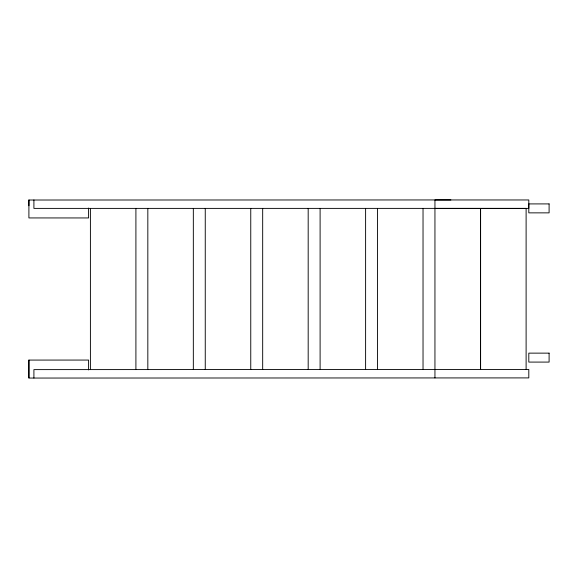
<?xml version="1.0" encoding="UTF-8"?>
<svg xmlns="http://www.w3.org/2000/svg" width="578" height="578" viewBox="0 0 578 578"><rect width="100%" height="100%" fill="white"/><g stroke="black" fill="none" stroke-linecap="round" stroke-linejoin="round"><path stroke-width="0.87" d="M28.9 377.904L28.9 360.08L88.593 360.065L88.593 369.949M33.907 199.959L33.907 208.398L480.448 208.383L480.448 369.552M88.593 208.058L88.593 217.949L28.9 217.935L28.907 199.959L28.907 205.746M434.945 208.383L434.945 199.952L528.805 199.966L528.805 208.405L434.945 208.383L434.945 377.918M28.907 200.017L450.891 199.945M526.11 369.552L526.11 208.383L480.607 208.383L480.607 369.552M423.031 208.383L423.031 369.552M377.528 208.383L377.528 369.552M365.607 208.383L365.607 369.552M320.104 208.383L320.104 369.552M308.182 208.383L308.182 369.552M262.679 208.383L262.679 369.552M250.758 208.383L250.758 369.552M205.255 208.383L205.255 369.552M193.334 208.383L193.334 369.552M147.831 208.383L147.831 369.552M135.909 208.383L135.909 369.552M90.406 208.383L90.406 369.552M33.907 378.048L33.907 369.617L528.805 369.465L528.805 377.904L28.9 378.055L28.9 360.08M549.1 203.911L528.805 203.911L528.805 212.863L549.1 212.863L549.1 203.911M549.1 353.136L528.805 353.136L528.805 362.088L549.1 362.088L549.1 353.136"/></g></svg>
